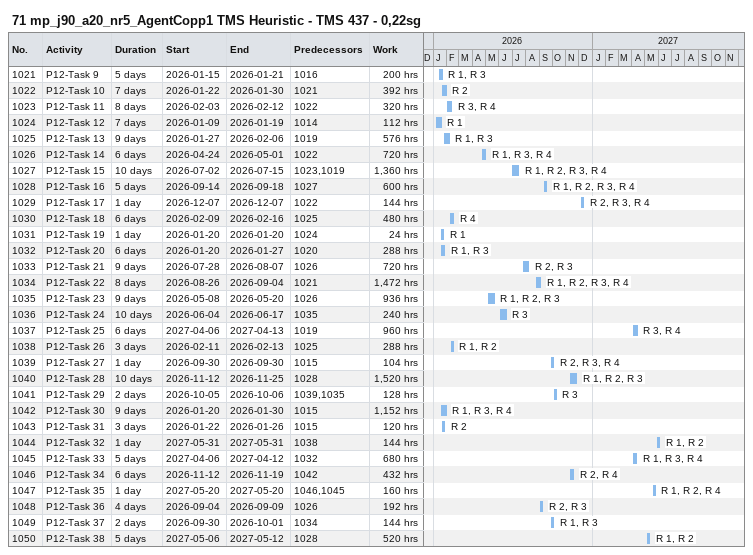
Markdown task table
71 mp_j90_a20_nr5_AgentCopp1 TMS Heuristic - TMS 437 - 0,22sg

| ID | Task | Duration | Start | Finish | Predecessors | Resources | Work (h) |
|---|---|---|---|---|---|---|---|
| 1021 | P12-Task 9 | 5d | 2026-01-15 | 2026-01-21 | 1016 | R 1, R 3 | 200 |
| 1022 | P12-Task 10 | 7d | 2026-01-22 | 2026-01-30 | 1021 | R 2 | 392 |
| 1023 | P12-Task 11 | 8d | 2026-02-03 | 2026-02-12 | 1022 | R 3, R 4 | 320 |
| 1024 | P12-Task 12 | 7d | 2026-01-09 | 2026-01-19 | 1014 | R 1 | 112 |
| 1025 | P12-Task 13 | 9d | 2026-01-27 | 2026-02-06 | 1019 | R 1, R 3 | 576 |
| 1026 | P12-Task 14 | 6d | 2026-04-24 | 2026-05-01 | 1022 | R 1, R 3, R 4 | 720 |
| 1027 | P12-Task 15 | 10d | 2026-07-02 | 2026-07-15 | 1023, 1019 | R 1, R 2, R 3, R 4 | 1360 |
| 1028 | P12-Task 16 | 5d | 2026-09-14 | 2026-09-18 | 1027 | R 1, R 2, R 3, R 4 | 600 |
| 1029 | P12-Task 17 | 1d | 2026-12-07 | 2026-12-07 | 1022 | R 2, R 3, R 4 | 144 |
| 1030 | P12-Task 18 | 6d | 2026-02-09 | 2026-02-16 | 1025 | R 4 | 480 |
| 1031 | P12-Task 19 | 1d | 2026-01-20 | 2026-01-20 | 1024 | R 1 | 24 |
| 1032 | P12-Task 20 | 6d | 2026-01-20 | 2026-01-27 | 1020 | R 1, R 3 | 288 |
| 1033 | P12-Task 21 | 9d | 2026-07-28 | 2026-08-07 | 1026 | R 2, R 3 | 720 |
| 1034 | P12-Task 22 | 8d | 2026-08-26 | 2026-09-04 | 1021 | R 1, R 2, R 3, R 4 | 1472 |
| 1035 | P12-Task 23 | 9d | 2026-05-08 | 2026-05-20 | 1026 | R 1, R 2, R 3 | 936 |
| 1036 | P12-Task 24 | 10d | 2026-06-04 | 2026-06-17 | 1035 | R 3 | 240 |
| 1037 | P12-Task 25 | 6d | 2027-04-06 | 2027-04-13 | 1019 | R 3, R 4 | 960 |
| 1038 | P12-Task 26 | 3d | 2026-02-11 | 2026-02-13 | 1025 | R 1, R 2 | 288 |
| 1039 | P12-Task 27 | 1d | 2026-09-30 | 2026-09-30 | 1015 | R 2, R 3, R 4 | 104 |
| 1040 | P12-Task 28 | 10d | 2026-11-12 | 2026-11-25 | 1028 | R 1, R 2, R 3 | 1520 |
| 1041 | P12-Task 29 | 2d | 2026-10-05 | 2026-10-06 | 1039, 1035 | R 3 | 128 |
| 1042 | P12-Task 30 | 9d | 2026-01-20 | 2026-01-30 | 1015 | R 1, R 3, R 4 | 1152 |
| 1043 | P12-Task 31 | 3d | 2026-01-22 | 2026-01-26 | 1015 | R 2 | 120 |
| 1044 | P12-Task 32 | 1d | 2027-05-31 | 2027-05-31 | 1038 | R 1, R 2 | 144 |
| 1045 | P12-Task 33 | 5d | 2027-04-06 | 2027-04-12 | 1032 | R 1, R 3, R 4 | 680 |
| 1046 | P12-Task 34 | 6d | 2026-11-12 | 2026-11-19 | 1042 | R 2, R 4 | 432 |
| 1047 | P12-Task 35 | 1d | 2027-05-20 | 2027-05-20 | 1046, 1045 | R 1, R 2, R 4 | 160 |
| 1048 | P12-Task 36 | 4d | 2026-09-04 | 2026-09-09 | 1026 | R 2, R 3 | 192 |
| 1049 | P12-Task 37 | 2d | 2026-09-30 | 2026-10-01 | 1034 | R 1, R 3 | 144 |
| 1050 | P12-Task 38 | 5d | 2027-05-06 | 2027-05-12 | 1028 | R 1, R 2 | 520 |
